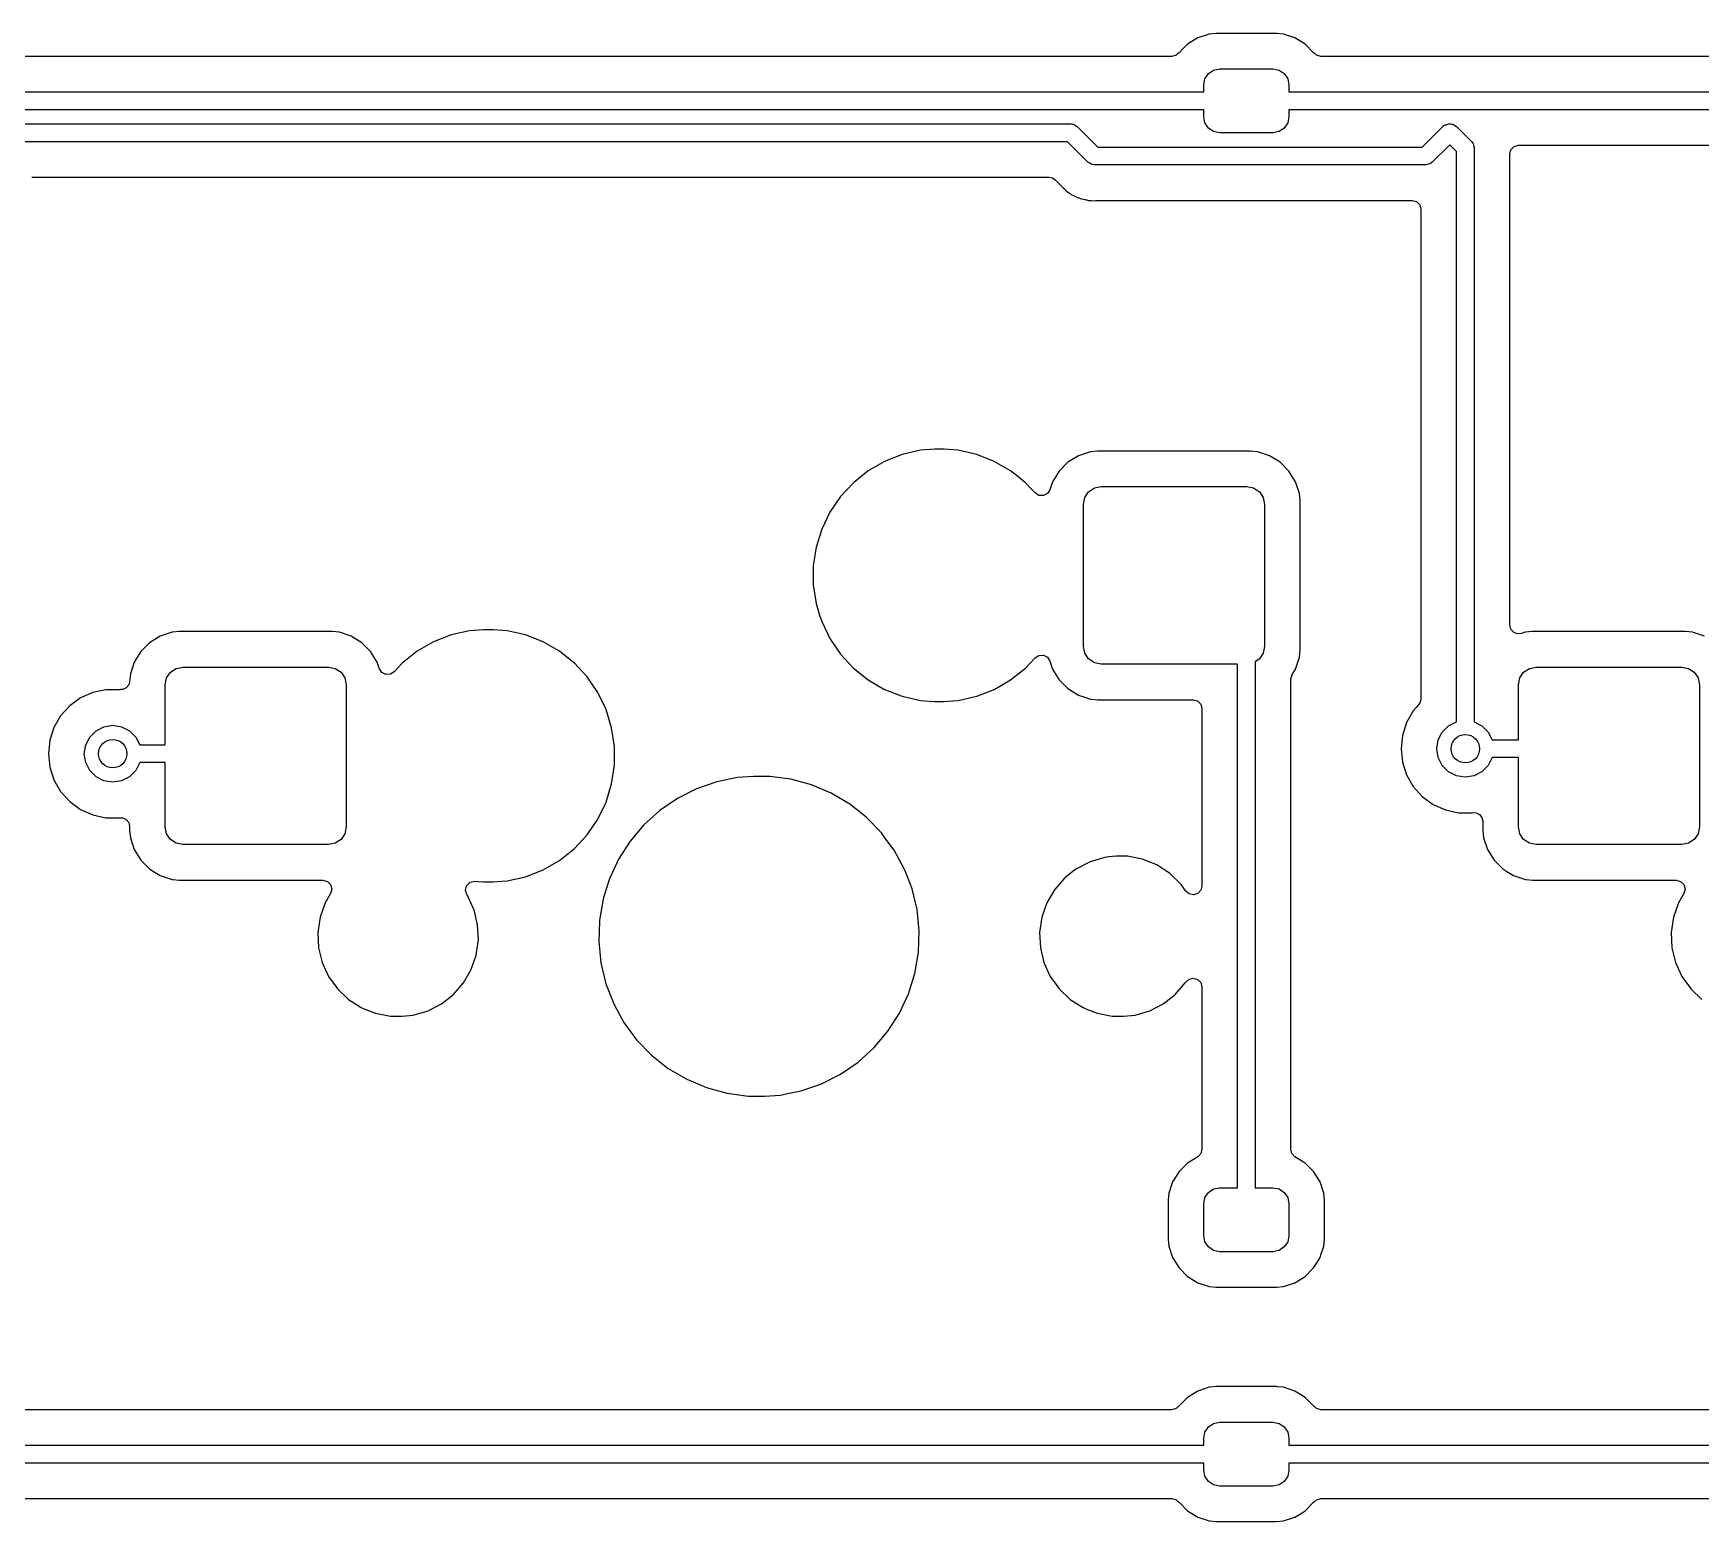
# Model space of a CAD drawing. Extents: x 51 to 201, y -153 to -28.
# Drawn here: x 156.47 to 179.94, y -84.44 to -63.49 of the extents above; entities that cross this region are included whole.
import ezdxf

# ---------------------------------------------------------------- set-up
doc = ezdxf.new("R2010")
doc.units = 0
doc.layers.add('BLACK', color=7, linetype='CONTINUOUS')

msp = doc.modelspace()

# ---------------------------------------------------------------- linework, layer by layer
at = {"layer": 'BLACK', "linetype": 'CONTINUOUS'}
for p, q in [((172.864, -63.553), (172.719, -63.642)), ((173.025, -63.4996), (172.864, -63.553)), ((173.124, -63.4895), (173.025, -63.4996)), ((173.971, -63.4895), (173.124, -63.4895)), ((173.981, -63.4905), (173.971, -63.4895)), ((174.07, -63.4996), (173.981, -63.4905)), ((174.231, -63.553), (174.07, -63.4996)), ((174.376, -63.642), (174.231, -63.553)), ((172.498, -63.8145), (155.547, -63.8145)), ((172.558, -63.7988), (172.498, -63.8145)), ((172.588, -63.7706), (172.558, -63.7988)), ((172.589, -63.7722), (172.588, -63.7706)), ((172.6, -63.762), (172.589, -63.7722)), ((172.665, -63.696), (172.6, -63.762)), ((172.6, -63.762), (172.6, -63.762)), ((172.719, -63.642), (172.665, -63.696)), ((174.495, -63.762), (174.376, -63.642)), ((174.376, -63.642), (174.376, -63.642)), ((174.376, -63.642), (174.376, -63.642)), ((174.506, -63.7722), (174.495, -63.762)), ((174.495, -63.762), (174.495, -63.762)), ((174.507, -63.7706), (174.506, -63.7722)), ((174.537, -63.7988), (174.507, -63.7706)), ((174.597, -63.8145), (174.537, -63.7988)), ((191.548, -63.8145), (174.597, -63.8145)), ((172.965, -64.1289), (173.013, -64.0559)), ((173.013, -64.0559), (173.086, -64.0071)), ((173.086, -64.0071), (173.172, -63.99)), ((173.172, -63.99), (173.922, -63.99)), ((173.922, -63.99), (174.009, -64.0071)), ((174.009, -64.0071), (174.082, -64.0559)), ((174.082, -64.0559), (174.13, -64.1289)), ((172.947, -64.215), (172.965, -64.1289)), ((172.947, -64.315), (172.947, -64.215)), ((174.13, -64.1289), (174.147, -64.215)), ((174.147, -64.215), (174.147, -64.315)), ((155.097, -64.315), (172.947, -64.315)), ((174.147, -64.315), (191.998, -64.315)), ((172.947, -64.565), (155.097, -64.565)), ((156.14, -64.765), (171.08, -64.765)), ((171.08, -64.765), (171.102, -64.7682)), ((171.102, -64.7682), (171.107, -64.7679)), ((171.107, -64.7679), (171.109, -64.7692)), ((171.109, -64.7692), (171.115, -64.7701)), ((171.115, -64.7701), (171.141, -64.7868)), ((172.947, -64.665), (172.947, -64.565)), ((172.965, -64.7511), (172.947, -64.665)), ((173.013, -64.8241), (172.965, -64.7511)), ((174.13, -64.7511), (174.082, -64.8241)), ((174.147, -64.665), (174.13, -64.7511)), ((191.998, -64.565), (174.147, -64.565)), ((174.147, -64.565), (174.147, -64.665)), ((176.34, -64.7803), (176.37, -64.7737)), ((176.37, -64.7737), (176.4, -64.765)), ((176.4, -64.765), (176.42, -64.765)), ((176.42, -64.765), (176.442, -64.7682)), ((176.442, -64.7682), (176.447, -64.7679)), ((176.447, -64.7679), (176.449, -64.7692)), ((176.449, -64.7692), (176.455, -64.7701)), ((176.455, -64.7701), (176.481, -64.7868)), ((171.141, -64.7868), (171.168, -64.8016)), ((171.168, -64.8016), (171.457, -65.09)), ((173.086, -64.8729), (173.013, -64.8241)), ((173.172, -64.89), (173.086, -64.8729)), ((173.922, -64.89), (173.172, -64.89)), ((174.009, -64.8729), (173.922, -64.89)), ((174.082, -64.8241), (174.009, -64.8729)), ((176.023, -65.09), (176.312, -64.8016)), ((176.312, -64.8016), (176.329, -64.7882)), ((176.329, -64.7882), (176.332, -64.7848)), ((176.332, -64.7848), (176.335, -64.7841)), ((176.335, -64.7841), (176.34, -64.7803)), ((176.481, -64.7868), (176.508, -64.8016)), ((176.508, -64.8016), (176.718, -65.0116)), ((176.718, -65.0116), (176.732, -65.0295)), ((171.028, -65.015), (156.192, -65.015)), ((171.317, -65.3034), (171.028, -65.015)), ((171.457, -65.09), (176.023, -65.09)), ((176.41, -65.0568), (176.163, -65.3034)), ((176.505, -65.1518), (176.41, -65.0568)), ((176.505, -73.1803), (176.505, -65.1518)), ((176.732, -65.0295), (176.735, -65.0324)), ((176.735, -65.0324), (176.736, -65.035)), ((176.736, -65.035), (176.74, -65.0401)), ((176.74, -65.0401), (176.746, -65.0703)), ((176.746, -65.0703), (176.755, -65.1)), ((176.755, -65.1), (176.755, -73.1803)), ((177.255, -65.1895), (177.272, -65.1275)), ((177.255, -71.2531), (177.255, -65.1895)), ((177.272, -65.1275), (177.317, -65.0821)), ((177.317, -65.0821), (177.379, -65.0655)), ((177.379, -65.0655), (191.548, -65.0655)), ((171.344, -65.3182), (171.317, -65.3034)), ((171.37, -65.3349), (171.344, -65.3182)), ((171.376, -65.3358), (171.37, -65.3349)), ((171.378, -65.3371), (171.376, -65.3358)), ((171.383, -65.3368), (171.378, -65.3371)), ((171.405, -65.34), (171.383, -65.3368)), ((176.075, -65.34), (171.405, -65.34)), ((176.105, -65.3313), (176.075, -65.34)), ((176.135, -65.3247), (176.105, -65.3313)), ((176.14, -65.3209), (176.135, -65.3247)), ((176.143, -65.3202), (176.14, -65.3209)), ((176.146, -65.3168), (176.143, -65.3202)), ((176.163, -65.3034), (176.146, -65.3168)), ((156.45, -65.5155), (170.77, -65.5155)), ((170.77, -65.5155), (170.817, -65.5249)), ((170.817, -65.5249), (170.857, -65.5518)), ((170.857, -65.5518), (170.904, -65.5988)), ((170.904, -65.5988), (170.917, -65.6149)), ((170.917, -65.6149), (170.968, -65.6629)), ((170.968, -65.6629), (170.971, -65.6656)), ((170.971, -65.6656), (170.991, -65.6851)), ((170.991, -65.6851), (170.994, -65.6876)), ((170.994, -65.6876), (171.003, -65.6952)), ((171.003, -65.6952), (171.034, -65.7251)), ((171.034, -65.7251), (171.034, -65.7251)), ((171.034, -65.7251), (171.052, -65.7347)), ((171.052, -65.7347), (171.068, -65.7454)), ((171.068, -65.7454), (171.084, -65.7577)), ((171.084, -65.7577), (171.124, -65.775)), ((171.124, -65.775), (171.135, -65.7802)), ((171.135, -65.7802), (171.173, -65.8012)), ((171.173, -65.8012), (171.181, -65.8034)), ((171.181, -65.8034), (171.192, -65.8062)), ((171.192, -65.8062), (171.211, -65.8125)), ((171.211, -65.8125), (171.229, -65.8204)), ((171.229, -65.8204), (171.272, -65.8273)), ((171.272, -65.8273), (171.284, -65.8296)), ((171.284, -65.8296), (171.326, -65.8405)), ((171.326, -65.8405), (171.346, -65.8405)), ((171.346, -65.8405), (171.365, -65.842)), ((171.365, -65.842), (171.385, -65.8452)), ((171.385, -65.8452), (171.429, -65.841)), ((171.429, -65.841), (171.44, -65.8405)), ((171.44, -65.8405), (175.88, -65.8405)), ((175.88, -65.8405), (175.942, -65.8571)), ((175.942, -65.8571), (175.988, -65.9025)), ((175.988, -65.9025), (176.004, -65.9645)), ((176.004, -65.9645), (176.004, -72.8613)), ((168.703, -69.4186), (168.455, -69.5158)), ((168.962, -69.3594), (168.703, -69.4186)), ((169.161, -69.3445), (168.962, -69.3594)), ((169.294, -69.3445), (169.161, -69.3445)), ((169.161, -69.3445), (169.161, -69.3445)), ((169.493, -69.3594), (169.294, -69.3445)), ((169.294, -69.3445), (169.294, -69.3445)), ((169.752, -69.4186), (169.493, -69.3594)), ((170, -69.5158), (169.752, -69.4186)), ((171.185, -69.4352), (171.036, -69.5273)), ((171.352, -69.38), (171.185, -69.4352)), ((171.454, -69.3695), (171.352, -69.38)), ((173.605, -69.3695), (171.454, -69.3695)), ((173.707, -69.38), (173.605, -69.3695)), ((173.874, -69.4352), (173.707, -69.38)), ((174.023, -69.5273), (173.874, -69.4352)), ((168.225, -69.6489), (168.016, -69.8148)), ((168.455, -69.5158), (168.225, -69.6489)), ((170.23, -69.6489), (170, -69.5158)), ((170.332, -69.7295), (170.23, -69.6489)), ((170.912, -69.6513), (170.82, -69.8007)), ((171.036, -69.5273), (170.912, -69.6513)), ((174.147, -69.6513), (174.023, -69.5273)), ((174.239, -69.8007), (174.147, -69.6513)), ((174.147, -69.6513), (174.147, -69.6513)), ((168.016, -69.8148), (167.835, -70.0099)), ((170.439, -69.8148), (170.332, -69.7295)), ((170.517, -69.8995), (170.439, -69.8148)), ((170.573, -69.96), (170.517, -69.8995)), ((170.782, -69.9147), (170.747, -69.9679)), ((170.82, -69.8007), (170.782, -69.9147)), ((171.328, -69.9432), (171.409, -69.889)), ((171.409, -69.889), (171.504, -69.87)), ((171.504, -69.87), (173.554, -69.87)), ((173.554, -69.87), (173.65, -69.889)), ((173.65, -69.889), (173.731, -69.9432)), ((174.294, -69.9672), (174.239, -69.8007)), ((167.835, -70.0099), (167.686, -70.2298)), ((170.627, -69.994), (170.573, -69.96)), ((170.691, -69.9969), (170.627, -69.994)), ((170.747, -69.9679), (170.691, -69.9969)), ((171.254, -70.12), (171.274, -70.0243)), ((171.254, -72.12), (171.254, -70.12)), ((171.274, -70.0243), (171.328, -69.9432)), ((173.731, -69.9432), (173.785, -70.0243)), ((173.785, -70.0243), (173.804, -70.12)), ((173.804, -70.12), (173.804, -72.12)), ((174.305, -70.07), (174.294, -69.9672)), ((174.305, -72.17), (174.305, -70.07)), ((167.686, -70.2298), (167.57, -70.4695)), ((167.57, -70.4695), (167.492, -70.7238)), ((167.492, -70.7238), (167.452, -70.9869)), ((167.452, -70.9869), (167.452, -71.2531)), ((167.452, -71.2531), (167.492, -71.5162)), ((177.255, -71.8209), (177.255, -71.2531)), ((167.492, -71.5162), (167.541, -71.6777)), ((167.541, -71.6777), (167.57, -71.7705)), ((167.57, -71.7705), (167.651, -71.9386)), ((158.258, -71.9752), (158.109, -72.0673)), ((158.425, -71.92), (158.258, -71.9752)), ((158.527, -71.9095), (158.425, -71.92)), ((160.678, -71.9095), (158.527, -71.9095)), ((160.78, -71.92), (160.678, -71.9095)), ((160.947, -71.9752), (160.78, -71.92)), ((161.096, -72.0673), (160.947, -71.9752)), ((162.353, -71.9586), (162.105, -72.0558)), ((162.612, -71.8994), (162.353, -71.9586)), ((162.811, -71.8845), (162.612, -71.8994)), ((162.944, -71.8845), (162.811, -71.8845)), ((162.811, -71.8845), (162.811, -71.8845)), ((163.143, -71.8994), (162.944, -71.8845)), ((162.944, -71.8845), (162.944, -71.8845)), ((163.402, -71.9586), (163.143, -71.8994)), ((163.65, -72.0558), (163.402, -71.9586)), ((167.651, -71.9386), (167.686, -72.0102)), ((167.686, -72.0102), (167.835, -72.2301)), ((177.269, -71.8774), (177.255, -71.8209)), ((177.307, -71.9214), (177.269, -71.8774)), ((177.361, -71.9435), (177.307, -71.9214)), ((177.419, -71.9386), (177.361, -71.9435)), ((177.458, -71.9256), (177.419, -71.9386)), ((177.475, -71.92), (177.458, -71.9256)), ((177.577, -71.9095), (177.475, -71.92)), ((179.728, -71.9095), (177.577, -71.9095)), ((179.83, -71.92), (179.728, -71.9095)), ((179.997, -71.9752), (179.83, -71.92)), ((157.985, -72.1913), (157.893, -72.3407)), ((158.109, -72.0673), (157.985, -72.1913)), ((161.22, -72.1913), (161.096, -72.0673)), ((161.312, -72.3407), (161.22, -72.1913)), ((161.22, -72.1913), (161.22, -72.1913)), ((161.875, -72.1889), (161.666, -72.3548)), ((162.105, -72.0558), (161.875, -72.1889)), ((163.88, -72.1889), (163.65, -72.0558)), ((164.052, -72.3253), (163.88, -72.1889)), ((167.835, -72.2301), (168.016, -72.4252)), ((170.439, -72.4252), (170.573, -72.2799)), ((170.573, -72.2799), (170.627, -72.246)), ((170.627, -72.246), (170.691, -72.2431)), ((170.691, -72.2431), (170.747, -72.2721)), ((170.747, -72.2721), (170.782, -72.3253)), ((171.274, -72.2157), (171.254, -72.12)), ((171.328, -72.2968), (171.274, -72.2157)), ((173.785, -72.2157), (173.731, -72.2968)), ((173.804, -72.12), (173.785, -72.2157)), ((174.239, -72.4393), (174.294, -72.2728)), ((174.294, -72.2728), (174.305, -72.17)), ((157.838, -72.5072), (157.826, -72.6163)), ((157.893, -72.3407), (157.838, -72.5072)), ((158.347, -72.5643), (158.401, -72.4832)), ((158.401, -72.4832), (158.482, -72.429)), ((158.482, -72.429), (158.577, -72.41)), ((158.577, -72.41), (160.627, -72.41)), ((160.627, -72.41), (160.723, -72.429)), ((160.723, -72.429), (160.804, -72.4832)), ((160.804, -72.4832), (160.858, -72.5643)), ((161.34, -72.4252), (161.312, -72.3407)), ((161.343, -72.4333), (161.34, -72.4252)), ((161.378, -72.4865), (161.343, -72.4333)), ((161.434, -72.5154), (161.378, -72.4865)), ((161.498, -72.5126), (161.434, -72.5154)), ((161.552, -72.4786), (161.498, -72.5126)), ((161.666, -72.3548), (161.552, -72.4786)), ((164.089, -72.3548), (164.052, -72.3253)), ((164.27, -72.5499), (164.089, -72.3548)), ((168.016, -72.4252), (168.225, -72.5911)), ((170.23, -72.5911), (170.439, -72.4252)), ((170.782, -72.3253), (170.82, -72.4393)), ((170.82, -72.4393), (170.912, -72.5887)), ((171.409, -72.351), (171.328, -72.2968)), ((171.504, -72.37), (171.409, -72.351)), ((173.422, -72.37), (171.504, -72.37)), ((173.422, -79.74), (173.422, -72.37)), ((173.731, -72.2968), (173.672, -72.3361)), ((173.672, -72.3361), (173.672, -79.74)), ((174.173, -72.582), (174.191, -72.5169)), ((174.191, -72.5169), (174.215, -72.4786)), ((174.215, -72.4786), (174.239, -72.4393)), ((177.397, -72.5643), (177.451, -72.4832)), ((177.451, -72.4832), (177.532, -72.429)), ((177.532, -72.429), (177.627, -72.41)), ((177.627, -72.41), (179.677, -72.41)), ((179.677, -72.41), (179.773, -72.429)), ((179.773, -72.429), (179.854, -72.4832)), ((179.854, -72.4832), (179.908, -72.5643)), ((157.495, -72.7295), (157.31, -72.7689)), ((157.698, -72.7295), (157.495, -72.7295)), ((157.732, -72.7272), (157.698, -72.7277)), ((157.698, -72.7277), (157.698, -72.7295)), ((157.781, -72.703), (157.732, -72.7272)), ((157.815, -72.66), (157.781, -72.703)), ((157.825, -72.6161), (157.815, -72.66)), ((157.826, -72.6163), (157.825, -72.6161)), ((158.327, -72.66), (158.347, -72.5643)), ((158.327, -73.505), (158.327, -72.66)), ((160.858, -72.5643), (160.877, -72.66)), ((160.877, -72.66), (160.877, -74.66)), ((164.419, -72.7698), (164.27, -72.5499)), ((168.225, -72.5911), (168.455, -72.7242)), ((168.455, -72.7242), (168.455, -72.7242)), ((168.455, -72.7242), (168.518, -72.7489)), ((168.518, -72.7489), (168.689, -72.8158)), ((169.752, -72.8214), (170, -72.7242)), ((170, -72.7242), (170.133, -72.6475)), ((170.133, -72.6475), (170.23, -72.5911)), ((170.23, -72.5911), (170.23, -72.5911)), ((170.912, -72.5887), (171.036, -72.7127)), ((171.036, -72.7127), (171.036, -72.7127)), ((171.036, -72.7127), (171.185, -72.8048)), ((174.173, -79.1979), (174.173, -72.582)), ((177.377, -72.66), (177.397, -72.5643)), ((177.377, -73.435), (177.377, -72.66)), ((179.908, -72.5643), (179.927, -72.66)), ((179.927, -72.66), (179.927, -74.66)), ((156.984, -72.9571), (156.857, -73.0978)), ((157.137, -72.8458), (156.984, -72.9571)), ((157.31, -72.7689), (157.137, -72.8458)), ((164.535, -73.0095), (164.419, -72.7698)), ((168.689, -72.8158), (168.703, -72.8214)), ((168.703, -72.8214), (168.962, -72.8806)), ((168.962, -72.8806), (169.019, -72.8849)), ((169.019, -72.8849), (169.161, -72.8955)), ((169.161, -72.8955), (169.161, -72.8955)), ((169.161, -72.8955), (169.294, -72.8955)), ((169.294, -72.8955), (169.418, -72.8862)), ((169.294, -72.8955), (169.294, -72.8955)), ((169.418, -72.8862), (169.493, -72.8806)), ((169.493, -72.8806), (169.752, -72.8214)), ((171.185, -72.8048), (171.274, -72.8342)), ((171.274, -72.8342), (171.352, -72.86)), ((171.352, -72.86), (171.362, -72.8611)), ((171.362, -72.8611), (171.454, -72.8705)), ((171.454, -72.8705), (172.798, -72.8705)), ((172.798, -72.8705), (172.86, -72.8871)), ((172.86, -72.8871), (172.905, -72.9325)), ((172.905, -72.9325), (172.922, -72.9945)), ((175.94, -72.9811), (175.897, -73.0278)), ((175.973, -72.9443), (175.94, -72.9811)), ((175.996, -72.9058), (175.973, -72.9443)), ((176.004, -72.8613), (175.996, -72.9058)), ((156.857, -73.0978), (156.763, -73.2617)), ((164.613, -73.2638), (164.535, -73.0095)), ((172.922, -72.9945), (172.922, -75.493)), ((175.803, -73.1917), (175.744, -73.3717)), ((175.897, -73.0278), (175.803, -73.1917)), ((176.395, -73.2364), (176.505, -73.1803)), ((176.755, -73.1803), (176.865, -73.2364)), ((156.704, -73.4417), (156.685, -73.63)), ((156.763, -73.2617), (156.704, -73.4417)), ((157.21, -73.5064), (157.266, -73.3949)), ((157.266, -73.3949), (157.355, -73.3064)), ((157.355, -73.3064), (157.466, -73.2496)), ((157.466, -73.2496), (157.59, -73.23)), ((157.59, -73.23), (157.714, -73.2496)), ((157.714, -73.2496), (157.825, -73.3064)), ((157.825, -73.3064), (157.914, -73.3949)), ((157.914, -73.3949), (157.97, -73.505)), ((164.653, -73.5269), (164.613, -73.2638)), ((175.744, -73.3717), (175.725, -73.56)), ((176.23, -73.56), (176.25, -73.4364)), ((176.25, -73.4364), (176.306, -73.3249)), ((176.306, -73.3249), (176.395, -73.2364)), ((176.865, -73.2364), (176.954, -73.3249)), ((176.954, -73.3249), (177.01, -73.435)), ((177.01, -73.435), (177.377, -73.435)), ((156.685, -73.63), (156.704, -73.8183)), ((157.19, -73.63), (157.21, -73.5064)), ((157.21, -73.7536), (157.19, -73.63)), ((157.97, -73.505), (158.327, -73.505)), ((164.653, -73.7931), (164.653, -73.5269)), ((175.725, -73.56), (175.744, -73.7483)), ((176.25, -73.6836), (176.23, -73.56)), ((176.306, -73.7951), (176.25, -73.6836)), ((177.01, -73.685), (176.954, -73.7951)), ((177.377, -73.685), (177.01, -73.685)), ((177.377, -74.66), (177.377, -73.685)), ((156.704, -73.8183), (156.763, -73.9983)), ((157.266, -73.8651), (157.21, -73.7536)), ((157.355, -73.9536), (157.266, -73.8651)), ((157.914, -73.8651), (157.825, -73.9536)), ((157.97, -73.755), (157.914, -73.8651)), ((158.327, -73.755), (157.97, -73.755)), ((158.327, -74.66), (158.327, -73.755)), ((164.613, -74.0562), (164.653, -73.7931)), ((175.744, -73.7483), (175.803, -73.9283)), ((175.803, -73.9283), (175.897, -74.0922)), ((176.395, -73.8836), (176.306, -73.7951)), ((176.506, -73.9404), (176.395, -73.8836)), ((176.865, -73.8836), (176.754, -73.9404)), ((176.954, -73.7951), (176.865, -73.8836)), ((156.763, -73.9983), (156.857, -74.1622)), ((156.857, -74.1622), (156.984, -74.3029)), ((157.466, -74.0104), (157.355, -73.9536)), ((157.59, -74.03), (157.466, -74.0104)), ((157.714, -74.0104), (157.59, -74.03)), ((157.825, -73.9536), (157.714, -74.0104)), ((164.535, -74.3105), (164.613, -74.0562)), ((165.807, -74.1234), (165.538, -74.2593)), ((166.092, -74.0246), (165.807, -74.1234)), ((166.387, -73.9646), (166.092, -74.0246)), ((166.612, -73.9495), (166.387, -73.9646)), ((166.838, -73.9495), (166.612, -73.9495)), ((166.612, -73.9495), (166.612, -73.9495)), ((167.137, -73.9897), (166.838, -73.9495)), ((167.427, -74.0693), (167.137, -73.9897)), ((167.137, -73.9897), (167.137, -73.9897)), ((167.137, -73.9897), (167.137, -73.9897)), ((167.493, -74.0969), (167.427, -74.0693)), ((167.705, -74.1869), (167.493, -74.0969)), ((175.897, -74.0922), (176.024, -74.2329)), ((176.63, -73.96), (176.506, -73.9404)), ((176.754, -73.9404), (176.63, -73.96)), ((156.984, -74.3029), (157.137, -74.4142)), ((164.419, -74.5502), (164.535, -74.3105)), ((165.538, -74.2593), (165.29, -74.4299)), ((167.782, -74.2329), (167.705, -74.1869)), ((167.964, -74.3404), (167.782, -74.2329)), ((168.166, -74.5), (167.964, -74.3404)), ((176.024, -74.2329), (176.177, -74.3442)), ((176.177, -74.3442), (176.35, -74.4211)), ((157.137, -74.4142), (157.31, -74.4911)), ((157.31, -74.4911), (157.495, -74.5305)), ((157.495, -74.5305), (157.698, -74.5305)), ((157.698, -74.5305), (157.698, -74.5323)), ((157.698, -74.5323), (157.732, -74.5328)), ((157.732, -74.5328), (157.781, -74.557)), ((157.781, -74.557), (157.815, -74.6)), ((157.815, -74.6), (157.827, -74.6534)), ((164.27, -74.7701), (164.419, -74.5502)), ((165.066, -74.632), (164.872, -74.8621)), ((165.29, -74.4299), (165.066, -74.632)), ((168.2, -74.5272), (168.166, -74.5)), ((168.41, -74.7438), (168.2, -74.5272)), ((176.35, -74.4211), (176.535, -74.4605)), ((176.535, -74.4605), (176.535, -74.4605)), ((176.535, -74.4605), (176.725, -74.4605)), ((176.725, -74.4605), (176.727, -74.46)), ((176.725, -74.4605), (176.725, -74.4605)), ((176.727, -74.46), (176.782, -74.4607)), ((176.782, -74.4607), (176.831, -74.4849)), ((176.831, -74.4849), (176.865, -74.5279)), ((176.865, -74.5279), (176.877, -74.5812)), ((176.877, -74.5812), (176.877, -74.71)), ((157.827, -74.6534), (157.827, -74.71)), ((157.827, -74.71), (157.838, -74.8128)), ((157.838, -74.8128), (157.893, -74.9793)), ((158.347, -74.7557), (158.327, -74.66)), ((158.401, -74.8368), (158.347, -74.7557)), ((158.482, -74.891), (158.401, -74.8368)), ((160.804, -74.8368), (160.723, -74.891)), ((160.858, -74.7557), (160.804, -74.8368)), ((160.877, -74.66), (160.858, -74.7557)), ((164.089, -74.9652), (164.27, -74.7701)), ((164.872, -74.8621), (164.71, -75.116)), ((168.461, -74.8128), (168.41, -74.7438)), ((168.589, -74.9863), (168.461, -74.8128)), ((176.877, -74.71), (176.887, -74.8128)), ((176.887, -74.8128), (176.943, -74.9793)), ((177.397, -74.7557), (177.377, -74.66)), ((177.451, -74.8368), (177.397, -74.7557)), ((177.532, -74.891), (177.451, -74.8368)), ((179.854, -74.8368), (179.773, -74.891)), ((179.908, -74.7557), (179.854, -74.8368)), ((179.927, -74.66), (179.908, -74.7557)), ((157.893, -74.9793), (157.985, -75.1287)), ((158.577, -74.91), (158.482, -74.891)), ((160.627, -74.91), (158.577, -74.91)), ((160.723, -74.891), (160.627, -74.91)), ((163.88, -75.1311), (164.089, -74.9652)), ((168.733, -75.2506), (168.589, -74.9863)), ((171.554, -75.0898), (171.347, -75.1504)), ((171.614, -75.0841), (171.554, -75.0898)), ((171.714, -75.0745), (171.614, -75.0841)), ((171.875, -75.0745), (171.714, -75.0745)), ((172.086, -75.1152), (171.875, -75.0745)), ((176.943, -74.9793), (177.035, -75.1287)), ((177.627, -74.91), (177.532, -74.891)), ((179.677, -74.91), (177.627, -74.91)), ((179.773, -74.891), (179.677, -74.91)), ((157.985, -75.1287), (158.109, -75.2527)), ((158.109, -75.2527), (158.165, -75.2876)), ((158.165, -75.2876), (158.258, -75.3448)), ((163.402, -75.3614), (163.65, -75.2642)), ((163.65, -75.2642), (163.77, -75.1951)), ((163.77, -75.1951), (163.88, -75.1311)), ((163.88, -75.1311), (163.88, -75.1311)), ((164.71, -75.116), (164.583, -75.3893)), ((168.744, -75.2785), (168.733, -75.2506)), ((168.842, -75.5317), (168.744, -75.2785)), ((171.11, -75.2853), (171.013, -75.3614)), ((171.156, -75.2489), (171.11, -75.2853)), ((171.347, -75.1504), (171.156, -75.2489)), ((172.12, -75.1287), (172.086, -75.1152)), ((172.086, -75.1152), (172.086, -75.1152)), ((172.086, -75.1152), (172.086, -75.1152)), ((172.286, -75.1951), (172.12, -75.1287)), ((172.415, -75.2785), (172.286, -75.1951)), ((172.466, -75.3113), (172.415, -75.2785)), ((172.622, -75.4596), (172.466, -75.3113)), ((177.035, -75.1287), (177.159, -75.2527)), ((177.159, -75.2527), (177.215, -75.2876)), ((177.215, -75.2876), (177.308, -75.3448)), ((158.258, -75.3448), (158.37, -75.3817)), ((158.37, -75.3817), (158.425, -75.4)), ((158.425, -75.4), (158.435, -75.4011)), ((158.435, -75.4011), (158.527, -75.4105)), ((158.527, -75.4105), (160.549, -75.4105)), ((160.549, -75.4105), (160.611, -75.4271)), ((160.611, -75.4271), (160.656, -75.4725)), ((160.656, -75.4725), (160.673, -75.5345)), ((160.673, -75.5345), (160.656, -75.5965)), ((162.555, -75.5564), (162.57, -75.489)), ((162.577, -75.6218), (162.555, -75.5564)), ((162.57, -75.489), (162.62, -75.4406)), ((162.62, -75.4406), (162.688, -75.4263)), ((162.688, -75.4263), (162.736, -75.4299)), ((162.736, -75.4299), (162.811, -75.4355)), ((162.811, -75.4355), (162.811, -75.4355)), ((162.811, -75.4355), (162.944, -75.4355)), ((162.944, -75.4355), (163.068, -75.4262)), ((162.944, -75.4355), (162.944, -75.4355)), ((163.068, -75.4262), (163.143, -75.4206)), ((163.143, -75.4206), (163.402, -75.3614)), ((164.532, -75.553), (164.493, -75.6771)), ((164.583, -75.3893), (164.532, -75.553)), ((168.912, -75.8248), (168.842, -75.5317)), ((170.847, -75.5442), (170.739, -75.7303)), ((170.987, -75.3817), (170.847, -75.5442)), ((171.013, -75.3614), (170.987, -75.3817)), ((172.631, -75.4725), (172.622, -75.4596)), ((172.697, -75.565), (172.631, -75.4725)), ((172.744, -75.6048), (172.697, -75.565)), ((172.907, -75.553), (172.864, -75.598)), ((172.922, -75.493), (172.907, -75.553)), ((177.308, -75.3448), (177.42, -75.3817)), ((177.42, -75.3817), (177.475, -75.4)), ((177.475, -75.4), (177.485, -75.4011)), ((177.485, -75.4011), (177.577, -75.4105)), ((177.577, -75.4105), (179.599, -75.4105)), ((179.599, -75.4105), (179.661, -75.4271)), ((179.661, -75.4271), (179.706, -75.4725)), ((179.706, -75.4725), (179.723, -75.5345)), ((179.723, -75.5345), (179.706, -75.5965)), ((160.579, -75.7303), (160.509, -75.9334)), ((160.656, -75.5965), (160.579, -75.7303)), ((162.587, -75.6347), (162.577, -75.6218)), ((162.673, -75.8248), (162.587, -75.6347)), ((164.493, -75.6771), (164.443, -75.9742)), ((170.739, -75.7303), (170.669, -75.9334)), ((172.805, -75.6168), (172.744, -75.6048)), ((172.864, -75.598), (172.805, -75.6168)), ((179.629, -75.7303), (179.559, -75.9334)), ((179.706, -75.5965), (179.629, -75.7303)), ((160.509, -75.9334), (160.478, -76.1462)), ((162.676, -75.8302), (162.673, -75.8248)), ((162.727, -76.0391), (162.676, -75.8302)), ((162.737, -76.2538), (162.727, -76.0391)), ((164.443, -75.9742), (164.438, -76.1462)), ((168.942, -76.1246), (168.912, -75.8248)), ((170.669, -75.9334), (170.638, -76.1462)), ((179.559, -75.9334), (179.528, -76.1462)), ((160.478, -76.1462), (160.488, -76.3609)), ((162.706, -76.4666), (162.734, -76.2754)), ((162.734, -76.2754), (162.737, -76.2538)), ((164.438, -76.1462), (164.433, -76.2754)), ((164.433, -76.2754), (164.463, -76.5752)), ((168.932, -76.4258), (168.942, -76.1246)), ((170.638, -76.1462), (170.648, -76.3609)), ((179.528, -76.1462), (179.538, -76.3609)), ((160.488, -76.3609), (160.539, -76.5698)), ((162.636, -76.6697), (162.706, -76.4666)), ((168.882, -76.7229), (168.932, -76.4258)), ((170.648, -76.3609), (170.699, -76.5698)), ((179.538, -76.3609), (179.589, -76.5698)), ((160.539, -76.5698), (160.628, -76.7653)), ((162.528, -76.8558), (162.636, -76.6697)), ((164.463, -76.5752), (164.533, -76.8683)), ((168.792, -77.0107), (168.882, -76.7229)), ((170.699, -76.5698), (170.788, -76.7653)), ((179.589, -76.5698), (179.678, -76.7653)), ((160.628, -76.7653), (160.734, -76.9141)), ((160.734, -76.9141), (160.753, -76.9404)), ((160.753, -76.9404), (160.909, -77.0887)), ((162.388, -77.0183), (162.528, -76.8558)), ((164.533, -76.8683), (164.642, -77.1494)), ((170.788, -76.7653), (170.894, -76.9141)), ((170.894, -76.9141), (170.913, -76.9404)), ((170.913, -76.9404), (171.069, -77.0887)), ((172.548, -77.0183), (172.688, -76.8558)), ((172.688, -76.8558), (172.691, -76.8521)), ((172.691, -76.8521), (172.736, -76.8067)), ((172.736, -76.8067), (172.798, -76.7901)), ((172.798, -76.7901), (172.86, -76.8067)), ((172.86, -76.8067), (172.905, -76.8521)), ((172.905, -76.8521), (172.922, -76.9141)), ((172.922, -76.9141), (172.922, -79.1979)), ((179.678, -76.7653), (179.784, -76.9141)), ((179.784, -76.9141), (179.803, -76.9404)), ((179.803, -76.9404), (179.959, -77.0887)), ((160.909, -77.0887), (160.983, -77.1363)), ((160.983, -77.1363), (161.089, -77.2049)), ((161.089, -77.2049), (161.129, -77.221)), ((162.028, -77.2496), (162.219, -77.1511)), ((162.219, -77.1511), (162.388, -77.0183)), ((164.642, -77.1494), (164.73, -77.3102)), ((168.665, -77.284), (168.792, -77.0107)), ((171.069, -77.0887), (171.143, -77.1363)), ((171.143, -77.1363), (171.249, -77.2049)), ((171.249, -77.2049), (171.289, -77.221)), ((172.188, -77.2496), (172.379, -77.1511)), ((172.379, -77.1511), (172.548, -77.0183)), ((161.129, -77.221), (161.289, -77.2848)), ((161.289, -77.2848), (161.5, -77.3255)), ((161.5, -77.3255), (161.661, -77.3255)), ((161.661, -77.3255), (161.821, -77.3102)), ((161.661, -77.3255), (161.661, -77.3255)), ((161.821, -77.3102), (162.028, -77.2496)), ((164.73, -77.3102), (164.786, -77.4137)), ((164.786, -77.4137), (164.965, -77.6562)), ((168.503, -77.5379), (168.665, -77.284)), ((171.289, -77.221), (171.449, -77.2848)), ((171.449, -77.2848), (171.66, -77.3255)), ((171.66, -77.3255), (171.821, -77.3255)), ((171.821, -77.3255), (171.981, -77.3102)), ((171.821, -77.3255), (171.821, -77.3255)), ((171.981, -77.3102), (172.188, -77.2496)), ((164.965, -77.6562), (165.175, -77.8728)), ((168.309, -77.768), (168.503, -77.5379)), ((165.175, -77.8728), (165.411, -78.0596)), ((168.085, -77.9701), (168.309, -77.768)), ((165.411, -78.0596), (165.67, -78.2131)), ((167.568, -78.2766), (167.837, -78.1407)), ((167.837, -78.1407), (168.085, -77.9701)), ((165.67, -78.2131), (165.948, -78.3307)), ((165.948, -78.3307), (165.948, -78.3307)), ((165.948, -78.3307), (165.948, -78.3307)), ((165.948, -78.3307), (166.012, -78.3483)), ((166.012, -78.3483), (166.238, -78.4103)), ((167.111, -78.4103), (167.283, -78.3754)), ((167.283, -78.3754), (167.568, -78.2766)), ((166.238, -78.4103), (166.537, -78.4505)), ((166.537, -78.4505), (166.763, -78.4505)), ((166.763, -78.4505), (166.988, -78.4354)), ((166.763, -78.4505), (166.763, -78.4505)), ((166.988, -78.4354), (167.111, -78.4103)), ((172.863, -79.3034), (172.719, -79.392)), ((172.906, -79.2583), (172.863, -79.3034)), ((172.922, -79.1979), (172.906, -79.2583)), ((174.189, -79.2583), (174.173, -79.1979)), ((174.232, -79.3034), (174.189, -79.2583)), ((174.376, -79.392), (174.232, -79.3034)), ((172.6, -79.512), (172.51, -79.6563)), ((172.719, -79.392), (172.6, -79.512)), ((174.495, -79.512), (174.376, -79.392)), ((174.585, -79.6563), (174.495, -79.512)), ((172.51, -79.6563), (172.457, -79.8173)), ((173.013, -79.8059), (173.086, -79.7571)), ((173.086, -79.7571), (173.172, -79.74)), ((173.172, -79.74), (173.422, -79.74)), ((173.672, -79.74), (173.922, -79.74)), ((173.922, -79.74), (174.009, -79.7571)), ((174.009, -79.7571), (174.082, -79.8059)), ((174.638, -79.8173), (174.585, -79.6563)), ((174.585, -79.6563), (174.585, -79.6563)), ((174.585, -79.6563), (174.585, -79.6563)), ((172.457, -79.8173), (172.447, -79.9167)), ((172.447, -79.9167), (172.447, -80.4633)), ((172.947, -79.965), (172.965, -79.8789)), ((172.947, -80.415), (172.947, -79.965)), ((172.965, -79.8789), (173.013, -79.8059)), ((174.082, -79.8059), (174.13, -79.8789)), ((174.13, -79.8789), (174.147, -79.965)), ((174.147, -79.965), (174.147, -80.415)), ((174.648, -79.9167), (174.638, -79.8173)), ((174.648, -80.4633), (174.648, -79.9167)), ((172.447, -80.4633), (172.457, -80.5627)), ((172.965, -80.5011), (172.947, -80.415)), ((173.013, -80.5741), (172.965, -80.5011)), ((174.13, -80.5011), (174.082, -80.5741)), ((174.147, -80.415), (174.13, -80.5011)), ((174.638, -80.5627), (174.648, -80.4633)), ((172.457, -80.5627), (172.51, -80.7237)), ((172.51, -80.7237), (172.6, -80.868)), ((173.086, -80.6229), (173.013, -80.5741)), ((173.172, -80.64), (173.086, -80.6229)), ((173.922, -80.64), (173.172, -80.64)), ((174.009, -80.6229), (173.922, -80.64)), ((174.082, -80.5741), (174.009, -80.6229)), ((174.548, -80.7834), (174.585, -80.7237)), ((174.585, -80.7237), (174.597, -80.6865)), ((174.597, -80.6865), (174.638, -80.5627)), ((172.6, -80.868), (172.719, -80.988)), ((174.376, -80.988), (174.495, -80.868)), ((174.495, -80.868), (174.548, -80.7834)), ((172.719, -80.988), (172.864, -81.077)), ((172.864, -81.077), (172.864, -81.077)), ((172.864, -81.077), (172.864, -81.077)), ((172.864, -81.077), (173.025, -81.1303)), ((173.025, -81.1303), (173.124, -81.1405)), ((173.124, -81.1405), (173.971, -81.1405)), ((173.971, -81.1405), (174.07, -81.1303)), ((174.07, -81.1303), (174.231, -81.077)), ((174.231, -81.077), (174.376, -80.988)), ((172.864, -82.603), (172.719, -82.692)), ((173.025, -82.5496), (172.864, -82.603)), ((173.124, -82.5395), (173.025, -82.5496)), ((173.971, -82.5395), (173.124, -82.5395)), ((173.981, -82.5405), (173.971, -82.5395)), ((174.07, -82.5496), (173.981, -82.5405)), ((174.231, -82.603), (174.07, -82.5496)), ((174.376, -82.692), (174.231, -82.603)), ((172.558, -82.8488), (172.498, -82.8645)), ((172.588, -82.8206), (172.558, -82.8488)), ((172.589, -82.8222), (172.588, -82.8206)), ((172.6, -82.812), (172.589, -82.8222)), ((172.666, -82.7458), (172.6, -82.812)), ((172.6, -82.812), (172.6, -82.812)), ((172.719, -82.692), (172.666, -82.7458)), ((174.495, -82.812), (174.376, -82.692)), ((174.376, -82.692), (174.376, -82.692)), ((174.376, -82.692), (174.376, -82.692)), ((174.506, -82.8222), (174.495, -82.812)), ((174.495, -82.812), (174.495, -82.812)), ((174.507, -82.8206), (174.506, -82.8222)), ((174.537, -82.8488), (174.507, -82.8206)), ((174.597, -82.8645), (174.537, -82.8488)), ((172.498, -82.8645), (155.547, -82.8645)), ((173.013, -83.1059), (173.086, -83.0571)), ((173.086, -83.0571), (173.172, -83.04)), ((173.172, -83.04), (173.922, -83.04)), ((173.922, -83.04), (174.009, -83.0571)), ((174.009, -83.0571), (174.082, -83.1059)), ((191.548, -82.8645), (174.597, -82.8645)), ((172.947, -83.265), (172.965, -83.1789)), ((172.947, -83.365), (172.947, -83.265)), ((172.965, -83.1789), (173.013, -83.1059)), ((174.082, -83.1059), (174.13, -83.1789)), ((174.13, -83.1789), (174.147, -83.265)), ((174.147, -83.265), (174.147, -83.365)), ((155.097, -83.365), (172.947, -83.365)), ((174.147, -83.365), (191.998, -83.365)), ((172.947, -83.615), (155.097, -83.615)), ((172.947, -83.715), (172.947, -83.615)), ((172.965, -83.8011), (172.947, -83.715)), ((174.147, -83.715), (174.13, -83.8011)), ((191.998, -83.615), (174.147, -83.615)), ((174.147, -83.615), (174.147, -83.715)), ((173.013, -83.8741), (172.965, -83.8011)), ((173.086, -83.9229), (173.013, -83.8741)), ((173.172, -83.94), (173.086, -83.9229)), ((173.922, -83.94), (173.172, -83.94)), ((174.009, -83.9229), (173.922, -83.94)), ((174.082, -83.8741), (174.009, -83.9229)), ((174.13, -83.8011), (174.082, -83.8741)), ((155.547, -84.1155), (172.498, -84.1155)), ((172.498, -84.1155), (172.558, -84.1312)), ((172.558, -84.1312), (172.588, -84.1593)), ((172.588, -84.1593), (172.589, -84.1578)), ((172.589, -84.1578), (172.6, -84.168)), ((172.6, -84.168), (172.6, -84.168)), ((172.6, -84.168), (172.719, -84.288)), ((174.376, -84.288), (174.495, -84.168)), ((174.495, -84.168), (174.506, -84.1578)), ((174.495, -84.168), (174.495, -84.168)), ((174.506, -84.1578), (174.507, -84.1593)), ((174.507, -84.1593), (174.537, -84.1312)), ((174.537, -84.1312), (174.597, -84.1155)), ((174.597, -84.1155), (191.548, -84.1155)), ((172.719, -84.288), (172.719, -84.288)), ((172.719, -84.288), (172.864, -84.377)), ((172.864, -84.377), (172.864, -84.377)), ((172.864, -84.377), (172.864, -84.377)), ((172.864, -84.377), (173.025, -84.4303)), ((173.025, -84.4303), (173.124, -84.4405)), ((173.124, -84.4405), (173.971, -84.4405)), ((173.971, -84.4405), (174.07, -84.4303)), ((174.07, -84.4303), (174.231, -84.377)), ((174.231, -84.377), (174.333, -84.3142)), ((174.333, -84.3142), (174.376, -84.288)), ((174.376, -84.288), (174.376, -84.288)), ((174.376, -84.288), (174.376, -84.288))]:
    msp.add_line(p, q, dxfattribs=at)
at = {"layer": 'BLACK'}
for centre in [(157.59, -73.63), (176.63, -73.56)]:
    msp.add_circle(centre, 0.2, dxfattribs=at)

doc.saveas('drawing.dxf')
